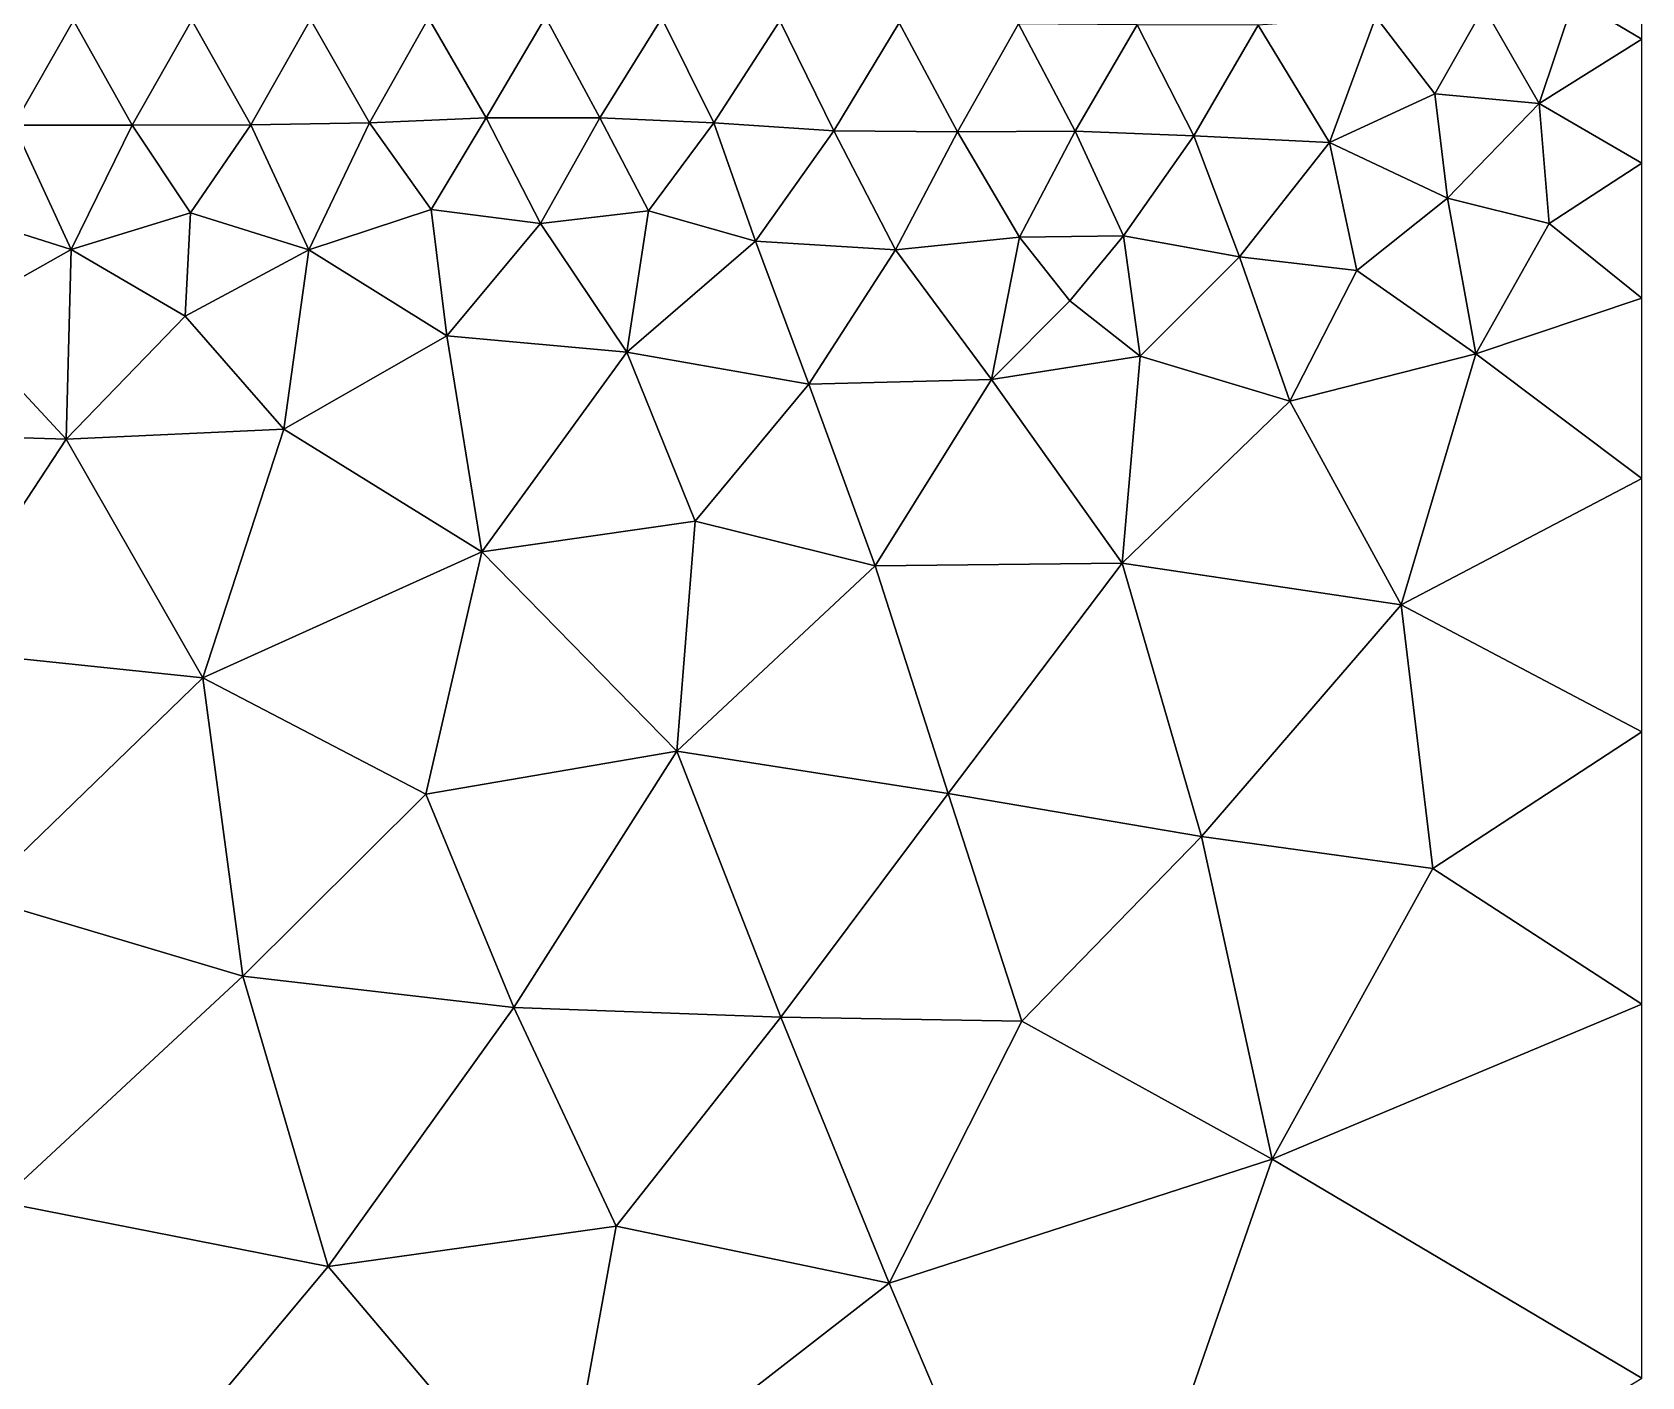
# Model space of a CAD drawing. Header units: metres. Extents: x 2 to 72, y -280 to 0.
# Drawn here: x 9.56 to 15, y -12.5 to -7.95 of the extents above; entities that cross this region are included whole.
import ezdxf

# ---------------------------------------------------------------- set-up
doc = ezdxf.new("R2010")
doc.units = ezdxf.units.M

msp = doc.modelspace()

# ---------------------------------------------------------------- linework, layer by layer
at = {"layer": 'layer', "color": 0}
for points in [[(15, -7.97637), (15, -7.6983), (14.771, -7.84078)], [(14.3009, -8.16091), (14.4659, -7.86915), (14.1006, -7.90123)], [(14.6526, -8.19355), (14.4659, -7.86915), (14.3009, -8.16091)], [(14.6526, -8.19355), (14.771, -7.84078), (14.4659, -7.86915)], [(14.6526, -8.19355), (15, -7.97637), (14.771, -7.84078)], [(9.6995, -7.91299), (9.29966, -7.91277), (9.49792, -8.26691)], [(9.89763, -8.26689), (9.6995, -7.91299), (9.49792, -8.26691)], [(10.0997, -7.91243), (9.6995, -7.91299), (9.89763, -8.26689)], [(10.2986, -8.26558), (10.0997, -7.91243), (9.89763, -8.26689)], [(10.5, -7.91026), (10.0997, -7.91243), (10.2986, -8.26558)], [(10.7002, -8.25942), (10.5, -7.91026), (10.2986, -8.26558)], [(10.8988, -7.90549), (10.5, -7.91026), (10.7002, -8.25942)], [(11.0946, -8.2422), (10.8988, -7.90549), (10.7002, -8.25942)], [(11.2943, -7.90236), (10.8988, -7.90549), (11.0946, -8.2422)], [(11.4788, -8.2425), (11.2943, -7.90236), (11.0946, -8.2422)], [(11.6882, -7.90574), (11.2943, -7.90236), (11.4788, -8.2425)], [(11.8636, -8.25861), (11.6882, -7.90574), (11.4788, -8.2425)], [(12.0862, -7.91445), (11.6882, -7.90574), (11.8636, -8.25861)], [(12.2696, -8.28615), (12.0862, -7.91445), (11.8636, -8.25861)], [(12.4899, -7.92161), (12.0862, -7.91445), (12.2696, -8.28615)], [(12.6866, -8.2898), (12.4899, -7.92161), (12.2696, -8.28615)], [(12.893, -7.92425), (12.4899, -7.92161), (12.6866, -8.2898)], [(13.085, -8.28696), (12.893, -7.92425), (12.6866, -8.2898)], [(13.2949, -7.92792), (12.893, -7.92425), (13.085, -8.28696)], [(13.4862, -8.30303), (13.2949, -7.92792), (13.085, -8.28696)], [(13.7036, -7.92969), (13.2949, -7.92792), (13.4862, -8.30303)], [(13.7036, -7.92969), (13.4862, -8.30303), (13.9444, -8.3252)], [(14.1006, -7.90123), (13.7036, -7.92969), (13.9444, -8.3252)], [(14.3009, -8.16091), (14.1006, -7.90123), (13.9444, -8.3252)], [(15, -8.3949), (15, -7.97637), (14.6526, -8.19355)], [(14.3435, -8.51318), (14.3009, -8.16091), (13.9444, -8.3252)], [(14.3435, -8.51318), (14.6526, -8.19355), (14.3009, -8.16091)], [(14.6872, -8.5988), (14.6526, -8.19355), (14.3435, -8.51318)], [(14.6872, -8.5988), (15, -8.3949), (14.6526, -8.19355)], [(9.69095, -8.68706), (9.49792, -8.26691), (9.29657, -8.56241)], [(9.89763, -8.26689), (9.49792, -8.26691), (9.69095, -8.68706)], [(10.0943, -8.56313), (9.89763, -8.26689), (9.69095, -8.68706)], [(10.2986, -8.26558), (9.89763, -8.26689), (10.0943, -8.56313)], [(10.4943, -8.68832), (10.2986, -8.26558), (10.0943, -8.56313)], [(10.7002, -8.25942), (10.2986, -8.26558), (10.4943, -8.68832)], [(10.9083, -8.5519), (10.7002, -8.25942), (10.4943, -8.68832)], [(11.0946, -8.2422), (10.7002, -8.25942), (10.9083, -8.5519)], [(11.2782, -8.59929), (11.0946, -8.2422), (10.9083, -8.5519)], [(11.4788, -8.2425), (11.0946, -8.2422), (11.2782, -8.59929)], [(11.6426, -8.55615), (11.4788, -8.2425), (11.2782, -8.59929)], [(11.8636, -8.25861), (11.4788, -8.2425), (11.6426, -8.55615)], [(12.004, -8.65847), (11.8636, -8.25861), (11.6426, -8.55615)], [(12.2696, -8.28615), (11.8636, -8.25861), (12.004, -8.65847)], [(12.4773, -8.6877), (12.2696, -8.28615), (12.004, -8.65847)], [(12.6866, -8.2898), (12.2696, -8.28615), (12.4773, -8.6877)], [(12.8971, -8.64522), (12.6866, -8.2898), (12.4773, -8.6877)], [(13.085, -8.28696), (12.6866, -8.2898), (12.8971, -8.64522)], [(13.2483, -8.64056), (13.085, -8.28696), (12.8971, -8.64522)], [(13.4862, -8.30303), (13.085, -8.28696), (13.2483, -8.64056)], [(13.6402, -8.71167), (13.4862, -8.30303), (13.2483, -8.64056)], [(13.9444, -8.3252), (13.4862, -8.30303), (13.6402, -8.71167)], [(14.0365, -8.75847), (13.9444, -8.3252), (13.6402, -8.71167)], [(14.0365, -8.75847), (14.3435, -8.51318), (13.9444, -8.3252)], [(15, -8.85167), (15, -8.3949), (14.6872, -8.5988)], [(14.4389, -9.03914), (14.3435, -8.51318), (14.0365, -8.75847)], [(14.4389, -9.03914), (14.6872, -8.5988), (14.3435, -8.51318)], [(9.69095, -8.68706), (9.29657, -8.56241), (9.28927, -8.91324)], [(10.0943, -8.56313), (9.69095, -8.68706), (10.0768, -8.91235)], [(10.4943, -8.68832), (10.0943, -8.56313), (10.0768, -8.91235)], [(10.9083, -8.5519), (10.4943, -8.68832), (10.9608, -8.97848)], [(11.2782, -8.59929), (10.9083, -8.5519), (10.9608, -8.97848)], [(11.6426, -8.55615), (11.2782, -8.59929), (11.5694, -9.03351)], [(12.004, -8.65847), (11.6426, -8.55615), (11.5694, -9.03351)], [(11.5694, -9.03351), (11.2782, -8.59929), (10.9608, -8.97848)], [(12.8971, -8.64522), (12.4773, -8.6877), (12.8018, -9.12591)], [(12.8018, -9.12591), (13.0671, -8.86074), (12.8971, -8.64522)], [(13.2483, -8.64056), (12.8971, -8.64522), (13.0671, -8.86074)], [(13.0671, -8.86074), (13.3046, -9.0478), (13.2483, -8.64056)], [(13.3046, -9.0478), (13.6402, -8.71167), (13.2483, -8.64056)], [(14.4389, -9.03914), (15, -8.85167), (14.6872, -8.5988)], [(9.69095, -8.68706), (9.28927, -8.91324), (9.67472, -9.32807)], [(10.0768, -8.91235), (9.69095, -8.68706), (9.67472, -9.32807)], [(10.4943, -8.68832), (10.0768, -8.91235), (10.4107, -9.29375)], [(10.9608, -8.97848), (10.4943, -8.68832), (10.4107, -9.29375)], [(12.1847, -9.14156), (12.004, -8.65847), (11.5694, -9.03351)], [(12.4773, -8.6877), (12.004, -8.65847), (12.1847, -9.14156)], [(12.1847, -9.14156), (12.8018, -9.12591), (12.4773, -8.6877)], [(13.3046, -9.0478), (13.81, -9.19938), (13.6402, -8.71167)], [(13.81, -9.19938), (14.0365, -8.75847), (13.6402, -8.71167)], [(13.81, -9.19938), (14.4389, -9.03914), (14.0365, -8.75847)], [(12.8018, -9.12591), (13.3046, -9.0478), (13.0671, -8.86074)], [(15, -9.46107), (15, -8.85167), (14.4389, -9.03914)], [(9.67472, -9.32807), (9.28927, -8.91324), (8.87413, -9.3028)], [(10.4107, -9.29375), (10.0768, -8.91235), (9.67472, -9.32807)], [(11.0793, -9.70846), (10.9608, -8.97848), (10.4107, -9.29375)], [(11.5694, -9.03351), (10.9608, -8.97848), (11.0793, -9.70846)], [(11.0793, -9.70846), (11.801, -9.60446), (11.5694, -9.03351)], [(11.801, -9.60446), (12.1847, -9.14156), (11.5694, -9.03351)], [(13.244, -9.74618), (13.3046, -9.0478), (12.8018, -9.12591)], [(13.244, -9.74618), (13.81, -9.19938), (13.3046, -9.0478)], [(14.1867, -9.88778), (14.4389, -9.03914), (13.81, -9.19938)], [(14.1867, -9.88778), (15, -9.46107), (14.4389, -9.03914)], [(12.4085, -9.75541), (12.8018, -9.12591), (12.1847, -9.14156)], [(12.4085, -9.75541), (13.244, -9.74618), (12.8018, -9.12591)], [(11.801, -9.60446), (12.4085, -9.75541), (12.1847, -9.14156)], [(14.1867, -9.88778), (13.81, -9.19938), (13.244, -9.74618)], [(10.1363, -10.1342), (10.4107, -9.29375), (9.67472, -9.32807)], [(10.1363, -10.1342), (11.0793, -9.70846), (10.4107, -9.29375)], [(9.67472, -9.32807), (8.87413, -9.3028), (9.20763, -10.0367)], [(9.20763, -10.0367), (10.1363, -10.1342), (9.67472, -9.32807)], [(15, -10.3168), (15, -9.46107), (14.1867, -9.88778)], [(11.738, -10.3816), (11.801, -9.60446), (11.0793, -9.70846)], [(11.738, -10.3816), (12.4085, -9.75541), (11.801, -9.60446)], [(10.8906, -10.5275), (11.0793, -9.70846), (10.1363, -10.1342)], [(10.8906, -10.5275), (11.738, -10.3816), (11.0793, -9.70846)], [(12.6561, -10.5242), (12.4085, -9.75541), (11.738, -10.3816)], [(12.6561, -10.5242), (13.244, -9.74618), (12.4085, -9.75541)], [(13.5121, -10.6697), (13.244, -9.74618), (12.6561, -10.5242)], [(13.5121, -10.6697), (14.1867, -9.88778), (13.244, -9.74618)], [(14.2939, -10.7782), (14.1867, -9.88778), (13.5121, -10.6697)], [(14.2939, -10.7782), (15, -10.3168), (14.1867, -9.88778)], [(9.37106, -10.8736), (10.1363, -10.1342), (9.20763, -10.0367)], [(9.37106, -10.8736), (10.2717, -11.1421), (10.1363, -10.1342)], [(10.2717, -11.1421), (10.8906, -10.5275), (10.1363, -10.1342)], [(15, -11.2365), (15, -10.3168), (14.2939, -10.7782)], [(11.1871, -11.2478), (11.738, -10.3816), (10.8906, -10.5275)], [(11.1871, -11.2478), (12.0905, -11.28), (11.738, -10.3816)], [(12.0905, -11.28), (12.6561, -10.5242), (11.738, -10.3816)], [(10.2717, -11.1421), (11.1871, -11.2478), (10.8906, -10.5275)], [(12.9046, -11.2939), (12.6561, -10.5242), (12.0905, -11.28)], [(12.9046, -11.2939), (13.5121, -10.6697), (12.6561, -10.5242)], [(13.7506, -11.7603), (13.5121, -10.6697), (12.9046, -11.2939)], [(13.7506, -11.7603), (14.2939, -10.7782), (13.5121, -10.6697)], [(13.7506, -11.7603), (15, -11.2365), (14.2939, -10.7782)], [(9.44972, -11.9046), (10.2717, -11.1421), (9.37106, -10.8736)], [(9.44972, -11.9046), (10.5598, -12.1222), (10.2717, -11.1421)], [(10.5598, -12.1222), (11.1871, -11.2478), (10.2717, -11.1421)], [(10.5598, -12.1222), (11.5332, -11.9858), (11.1871, -11.2478)], [(11.5332, -11.9858), (12.0905, -11.28), (11.1871, -11.2478)], [(15, -12.5), (15, -11.2365), (13.7506, -11.7603)], [(11.5332, -11.9858), (12.4563, -12.1788), (12.0905, -11.28)], [(12.4563, -12.1788), (12.9046, -11.2939), (12.0905, -11.28)], [(12.4563, -12.1788), (13.7506, -11.7603), (12.9046, -11.2939)], [(13.0877, -13.6647), (13.7506, -11.7603), (12.4563, -12.1788)], [(15, -12.5), (13.7506, -11.7603), (13.0877, -13.6647)], [(9.54821, -13.3333), (10.5598, -12.1222), (9.44972, -11.9046)], [(11.3404, -13.0452), (11.5332, -11.9858), (10.5598, -12.1222)], [(11.3404, -13.0452), (12.4563, -12.1788), (11.5332, -11.9858)], [(9.54821, -13.3333), (11.3404, -13.0452), (10.5598, -12.1222)], [(13.0877, -13.6647), (12.4563, -12.1788), (11.3404, -13.0452)]]:
    msp.add_3dface(points, dxfattribs=at)

doc.saveas('drawing.dxf')
